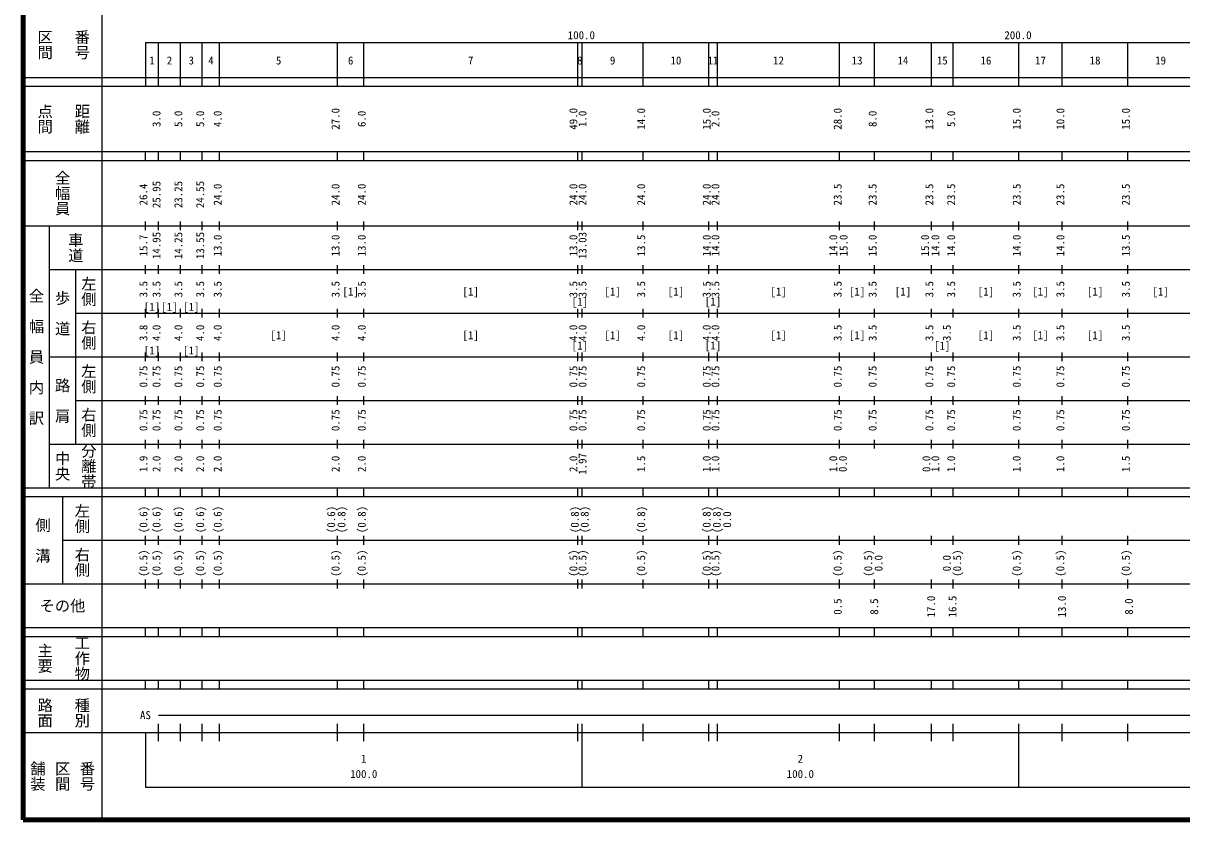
# Model space of a CAD drawing. Units: millimetres on the paper, enlarged 1000 times. Extents: x 40000 to 680000, y 20000 to 380000.
# Drawn here: x 40000 to 305368, y 20000 to 202409 of the extents above; entities that cross this region are included whole.
import ezdxf
from ezdxf.enums import TextEntityAlignment as Align

# ---------------------------------------------------------------- set-up
doc = ezdxf.new("R2010")
doc.units = ezdxf.units.MM
doc.header["$LTSCALE"] = 1000
doc.layers.add('M-TTL', color=2, linetype='Continuous', lineweight=140)
doc.layers.add('M-TTL-BAND', color=7, linetype='Continuous', lineweight=25)
doc.styles.add('@ＭＳ ゴシック', font='')
doc.styles.add('ＭＳ ゴシック', font='')
doc.styles.get('@ＭＳ ゴシック').set_extended_font_data('@MS Gothic')
doc.styles.get('ＭＳ ゴシック').set_extended_font_data('MS Gothic')

msp = doc.modelspace()

# ---------------------------------------------------------------- linework, layer by layer
at = {"layer": 'M-TTL'}
for p, q in [((40000, 380000), (40000, 20000)), ((40000, 20000), (680000, 20000))]:
    msp.add_line(p, q, dxfattribs=at)
at = {"layer": 'M-TTL-BAND'}
for p, q in [((58000, 370000), (58000, 20000)), ((68000, 198000), (579000, 198000)), ((68000, 198000), (68000, 188000)), ((71000, 188000), (71000, 198000)), ((76000, 188000), (76000, 198000)), ((81000, 188000), (81000, 198000)), ((85000, 188000), (85000, 198000)), ((112000, 188000), (112000, 198000)), ((118000, 188000), (118000, 198000)), ((167000, 188000), (167000, 198000)), ((168000, 188000), (168000, 198000)), ((182000, 188000), (182000, 198000)), ((197000, 188000), (197000, 198000)), ((199000, 188000), (199000, 198000)), ((227000, 188000), (227000, 198000)), ((235000, 188000), (235000, 198000)), ((248000, 188000), (248000, 198000)), ((253000, 188000), (253000, 198000)), ((268000, 188000), (268000, 198000)), ((278000, 188000), (278000, 198000)), ((293000, 188000), (293000, 198000)), ((40000, 190000), (579000, 190000)), ((40000, 188000), (579000, 188000)), ((40000, 173000), (579000, 173000)), ((68000, 171000), (68000, 173000)), ((71000, 171000), (71000, 173000)), ((76000, 171000), (76000, 173000)), ((81000, 171000), (81000, 173000)), ((85000, 171000), (85000, 173000)), ((112000, 171000), (112000, 173000)), ((118000, 171000), (118000, 173000)), ((167000, 171000), (167000, 173000)), ((168000, 171000), (168000, 173000)), ((182000, 171000), (182000, 173000)), ((197000, 171000), (197000, 173000)), ((199000, 171000), (199000, 173000)), ((227000, 171000), (227000, 173000)), ((235000, 171000), (235000, 173000)), ((248000, 171000), (248000, 173000)), ((253000, 171000), (253000, 173000)), ((268000, 171000), (268000, 173000)), ((278000, 171000), (278000, 173000)), ((293000, 171000), (293000, 173000)), ((40000, 171000), (579000, 171000)), ((68000, 155000), (68000, 157000)), ((71000, 155000), (71000, 157000)), ((76000, 155000), (76000, 157000)), ((81000, 155000), (81000, 157000)), ((85000, 155000), (85000, 157000)), ((112000, 155000), (112000, 157000)), ((118000, 155000), (118000, 157000)), ((167000, 155000), (167000, 157000)), ((168000, 155000), (168000, 157000)), ((182000, 155000), (182000, 157000)), ((197000, 155000), (197000, 157000)), ((199000, 155000), (199000, 157000)), ((227000, 155000), (227000, 157000)), ((235000, 155000), (235000, 157000)), ((248000, 155000), (248000, 157000)), ((253000, 155000), (253000, 157000)), ((268000, 155000), (268000, 157000)), ((278000, 155000), (278000, 157000)), ((293000, 155000), (293000, 157000)), ((40000, 156000), (579000, 156000)), ((46000, 96000), (46000, 156000)), ((46000, 146000), (579000, 146000)), ((52000, 146000), (52000, 106000)), ((68000, 145000), (68000, 147000)), ((71000, 145000), (71000, 147000)), ((76000, 145000), (76000, 147000)), ((81000, 145000), (81000, 147000)), ((85000, 145000), (85000, 147000)), ((112000, 145000), (112000, 147000)), ((118000, 145000), (118000, 147000)), ((167000, 145000), (167000, 147000)), ((168000, 145000), (168000, 147000)), ((182000, 145000), (182000, 147000)), ((197000, 145000), (197000, 147000)), ((199000, 145000), (199000, 147000)), ((227000, 145000), (227000, 147000)), ((235000, 145000), (235000, 147000)), ((248000, 145000), (248000, 147000)), ((253000, 145000), (253000, 147000)), ((268000, 145000), (268000, 147000)), ((278000, 145000), (278000, 147000)), ((293000, 145000), (293000, 147000)), ((52000, 136000), (579000, 136000)), ((68000, 135000), (68000, 137000)), ((71000, 135000), (71000, 137000)), ((76000, 135000), (76000, 137000)), ((81000, 135000), (81000, 137000)), ((85000, 135000), (85000, 137000)), ((112000, 135000), (112000, 137000)), ((118000, 135000), (118000, 137000)), ((167000, 135000), (167000, 137000)), ((168000, 135000), (168000, 137000)), ((182000, 135000), (182000, 137000)), ((197000, 135000), (197000, 137000)), ((199000, 135000), (199000, 137000)), ((227000, 135000), (227000, 137000)), ((235000, 135000), (235000, 137000)), ((248000, 135000), (248000, 137000)), ((253000, 135000), (253000, 137000)), ((268000, 135000), (268000, 137000)), ((278000, 135000), (278000, 137000)), ((293000, 135000), (293000, 137000)), ((46000, 126000), (579000, 126000)), ((68000, 125000), (68000, 127000)), ((71000, 125000), (71000, 127000)), ((76000, 125000), (76000, 127000)), ((81000, 125000), (81000, 127000)), ((85000, 125000), (85000, 127000)), ((112000, 125000), (112000, 127000)), ((118000, 125000), (118000, 127000)), ((167000, 125000), (167000, 127000)), ((168000, 125000), (168000, 127000)), ((182000, 125000), (182000, 127000)), ((197000, 125000), (197000, 127000)), ((199000, 125000), (199000, 127000)), ((227000, 125000), (227000, 127000)), ((235000, 125000), (235000, 127000)), ((248000, 125000), (248000, 127000)), ((253000, 125000), (253000, 127000)), ((268000, 125000), (268000, 127000)), ((278000, 125000), (278000, 127000)), ((293000, 125000), (293000, 127000)), ((68000, 115000), (68000, 117000)), ((71000, 115000), (71000, 117000)), ((76000, 115000), (76000, 117000)), ((81000, 115000), (81000, 117000)), ((85000, 115000), (85000, 117000)), ((112000, 115000), (112000, 117000)), ((118000, 115000), (118000, 117000)), ((167000, 115000), (167000, 117000)), ((168000, 115000), (168000, 117000)), ((182000, 115000), (182000, 117000)), ((197000, 115000), (197000, 117000)), ((199000, 115000), (199000, 117000)), ((227000, 115000), (227000, 117000)), ((235000, 115000), (235000, 117000)), ((248000, 115000), (248000, 117000)), ((253000, 115000), (253000, 117000)), ((268000, 115000), (268000, 117000)), ((278000, 115000), (278000, 117000)), ((293000, 115000), (293000, 117000)), ((52000, 116000), (579000, 116000)), ((68000, 105000), (68000, 107000)), ((71000, 105000), (71000, 107000)), ((76000, 105000), (76000, 107000)), ((81000, 105000), (81000, 107000)), ((85000, 105000), (85000, 107000)), ((112000, 105000), (112000, 107000)), ((118000, 105000), (118000, 107000)), ((167000, 105000), (167000, 107000)), ((168000, 105000), (168000, 107000)), ((182000, 105000), (182000, 107000)), ((197000, 105000), (197000, 107000)), ((199000, 105000), (199000, 107000)), ((227000, 105000), (227000, 107000)), ((235000, 105000), (235000, 107000)), ((248000, 105000), (248000, 107000)), ((253000, 105000), (253000, 107000)), ((268000, 105000), (268000, 107000)), ((278000, 105000), (278000, 107000)), ((293000, 105000), (293000, 107000)), ((46000, 106000), (579000, 106000)), ((40000, 96000), (579000, 96000)), ((68000, 94000), (68000, 96000)), ((71000, 94000), (71000, 96000)), ((76000, 94000), (76000, 96000)), ((81000, 94000), (81000, 96000)), ((85000, 94000), (85000, 96000)), ((112000, 94000), (112000, 96000)), ((118000, 94000), (118000, 96000)), ((167000, 94000), (167000, 96000)), ((168000, 94000), (168000, 96000)), ((182000, 94000), (182000, 96000)), ((197000, 94000), (197000, 96000)), ((199000, 94000), (199000, 96000)), ((227000, 94000), (227000, 96000)), ((235000, 94000), (235000, 96000)), ((248000, 94000), (248000, 96000)), ((253000, 94000), (253000, 96000)), ((268000, 94000), (268000, 96000)), ((278000, 94000), (278000, 96000)), ((293000, 94000), (293000, 96000)), ((40000, 94000), (579000, 94000)), ((49000, 94000), (49000, 74000)), ((68000, 83000), (68000, 85000)), ((71000, 83000), (71000, 85000)), ((76000, 83000), (76000, 85000)), ((81000, 83000), (81000, 85000)), ((85000, 83000), (85000, 85000)), ((112000, 83000), (112000, 85000)), ((118000, 83000), (118000, 85000)), ((167000, 83000), (167000, 85000)), ((168000, 83000), (168000, 85000)), ((182000, 83000), (182000, 85000)), ((197000, 83000), (197000, 85000)), ((199000, 83000), (199000, 85000)), ((227000, 83000), (227000, 85000)), ((235000, 83000), (235000, 85000)), ((248000, 83000), (248000, 85000)), ((253000, 83000), (253000, 85000)), ((268000, 83000), (268000, 85000)), ((278000, 83000), (278000, 85000)), ((293000, 83000), (293000, 85000)), ((49000, 84000), (579000, 84000)), ((68000, 73000), (68000, 75000)), ((71000, 73000), (71000, 75000)), ((76000, 73000), (76000, 75000)), ((81000, 73000), (81000, 75000)), ((85000, 73000), (85000, 75000)), ((112000, 73000), (112000, 75000)), ((118000, 73000), (118000, 75000)), ((167000, 73000), (167000, 75000)), ((168000, 73000), (168000, 75000)), ((182000, 73000), (182000, 75000)), ((197000, 73000), (197000, 75000)), ((199000, 73000), (199000, 75000)), ((227000, 73000), (227000, 75000)), ((235000, 73000), (235000, 75000)), ((248000, 73000), (248000, 75000)), ((253000, 73000), (253000, 75000)), ((268000, 73000), (268000, 75000)), ((278000, 73000), (278000, 75000)), ((293000, 73000), (293000, 75000)), ((40000, 74000), (579000, 74000)), ((40000, 64000), (579000, 64000)), ((68000, 62000), (68000, 64000)), ((71000, 62000), (71000, 64000)), ((76000, 62000), (76000, 64000)), ((81000, 62000), (81000, 64000)), ((85000, 62000), (85000, 64000)), ((112000, 62000), (112000, 64000)), ((118000, 62000), (118000, 64000)), ((167000, 62000), (167000, 64000)), ((168000, 62000), (168000, 64000)), ((182000, 62000), (182000, 64000)), ((197000, 62000), (197000, 64000)), ((199000, 62000), (199000, 64000)), ((227000, 62000), (227000, 64000)), ((235000, 62000), (235000, 64000)), ((248000, 62000), (248000, 64000)), ((253000, 62000), (253000, 64000)), ((268000, 62000), (268000, 64000)), ((278000, 62000), (278000, 64000)), ((293000, 62000), (293000, 64000)), ((40000, 62000), (579000, 62000)), ((40000, 52000), (579000, 52000)), ((68000, 50000), (68000, 52000)), ((71000, 50000), (71000, 52000)), ((76000, 50000), (76000, 52000)), ((81000, 50000), (81000, 52000)), ((85000, 50000), (85000, 52000)), ((112000, 50000), (112000, 52000)), ((118000, 50000), (118000, 52000)), ((167000, 50000), (167000, 52000)), ((168000, 50000), (168000, 52000)), ((182000, 50000), (182000, 52000)), ((197000, 50000), (197000, 52000)), ((199000, 50000), (199000, 52000)), ((227000, 50000), (227000, 52000)), ((235000, 50000), (235000, 52000)), ((248000, 50000), (248000, 52000)), ((253000, 50000), (253000, 52000)), ((268000, 50000), (268000, 52000)), ((278000, 50000), (278000, 52000)), ((293000, 50000), (293000, 52000)), ((40000, 50000), (579000, 50000)), ((71000, 44000), (565000, 44000)), ((40000, 40000), (579000, 40000)), ((68000, 40000), (68000, 27500)), ((71000, 38000), (71000, 42000)), ((76000, 38000), (76000, 42000)), ((81000, 38000), (81000, 42000)), ((85000, 38000), (85000, 42000)), ((112000, 38000), (112000, 42000)), ((118000, 38000), (118000, 42000)), ((167000, 38000), (167000, 42000)), ((168000, 27500), (168000, 42000)), ((182000, 38000), (182000, 42000)), ((197000, 38000), (197000, 42000)), ((199000, 38000), (199000, 42000)), ((227000, 38000), (227000, 42000)), ((235000, 38000), (235000, 42000)), ((248000, 38000), (248000, 42000)), ((253000, 38000), (253000, 42000)), ((268000, 27500), (268000, 42000)), ((278000, 38000), (278000, 42000)), ((293000, 38000), (293000, 42000)), ((68000, 27500), (579000, 27500))]:
    msp.add_line(p, q, dxfattribs=at)

# ---------------------------------------------------------------- texts
at = {"layer": 'M-TTL-BAND', "style": '@ＭＳ ゴシック'}
for s, p in [('区間', (45000, 197500)), ('番号', (53500, 197500)), ('点間', (45000, 180500)), ('距離', (53500, 180500)), ('全幅員', (49000, 163500)), ('車道', (52000, 151000)), ('左側', (55000, 141000)), ('全\u3000幅\u3000員\u3000内\u3000訳', (43000, 126000)), ('歩\u3000道', (49000, 136000)), ('右側', (55000, 131000)), ('左側', (55000, 121000)), ('路\u3000肩', (49000, 116000)), ('右側', (55000, 111000)), ('中央', (49000, 101000)), ('分離帯', (55000, 101000)), ('左側', (53500, 89000)), ('側\u3000溝', (44500, 84000)), ('右側', (53500, 79000)), ('工作物', (53500, 57000)), ('主要', (45000, 57000)), ('路面', (45000, 44500)), ('種別', (53500, 44500)), ('舗装', (43333, 30000)), ('区間', (49000, 30000)), ('番号', (54667, 30000))]:
    msp.add_text(s, height=2566, rotation=270, dxfattribs=at).set_placement(p, align=Align.MIDDLE_CENTER)
at = {"layer": 'M-TTL-BAND', "style": 'ＭＳ ゴシック'}
for s, p in [('100.0', (167844, 198195)), ('200.0', (267844, 198195)), ('1', (69500, 192405)), ('2', (73500, 192405)), ('3', (78500, 192405)), ('4', (83000, 192405)), ('5', (98500, 192405)), ('6', (115000, 192405)), ('7', (142500, 192405)), ('8', (167500, 192405)), ('9', (175000, 192405)), ('10', (189500, 192405)), ('11', (198000, 192405)), ('12', (213000, 192405)), ('13', (231000, 192405)), ('14', (241500, 192405)), ('15', (250500, 192405)), ('16', (260500, 192405)), ('17', (273000, 192405)), ('18', (285500, 192405)), ('19', (300500, 192405)), ('[1]', (115000, 139500)), ('[1]', (142500, 139500)), ('[1]', (175000, 139500)), ('[1]', (189500, 139500)), ('[1]', (213000, 139500)), ('[1]', (231000, 139500)), ('[1]', (241500, 139500)), ('[1]', (260500, 139500)), ('[1]', (273000, 139500)), ('[1]', (285500, 139500)), ('[1]', (300500, 139500)), ('[1]', (69500, 136000)), ('[1]', (73500, 136000)), ('[1]', (78500, 136000)), ('[1]', (167500, 137166)), ('[1]', (198000, 137214)), ('[1]', (98500, 129500)), ('[1]', (142500, 129500)), ('[1]', (175000, 129500)), ('[1]', (189500, 129500)), ('[1]', (213000, 129500)), ('[1]', (231000, 129500)), ('[1]', (260500, 129500)), ('[1]', (273000, 129500)), ('[1]', (285500, 129500)), ('[1]', (69500, 126000)), ('[1]', (78500, 126000)), ('[1]', (167500, 127121)), ('[1]', (198000, 127143)), ('[1]', (250500, 127094)), ('AS', (68000, 42500)), ('1', (118000, 32523)), ('2', (218000, 32523)), ('100.0', (118000, 29033)), ('100.0', (218000, 29033))]:
    msp.add_text(s, height=1833, dxfattribs=at).set_placement(p, align=Align.BOTTOM_CENTER)
for s, p in [('3.0', (72000, 180500)), ('5.0', (77000, 180500)), ('5.0', (82000, 180500)), ('4.0', (86000, 180500)), ('27.0', (113000, 180500)), ('6.0', (119000, 180500)), ('49.0', (167471, 180500)), ('1.0', (169567, 180500)), ('14.0', (183000, 180500)), ('15.0', (198000, 180500)), ('2.0', (200000, 180500)), ('28.0', (228000, 180500)), ('8.0', (236000, 180500)), ('13.0', (249000, 180500)), ('5.0', (254000, 180500)), ('15.0', (269000, 180500)), ('10.0', (279000, 180500)), ('15.0', (294000, 180500)), ('26.4', (69000, 163174)), ('25.95', (72000, 163174)), ('23.25', (77000, 163174)), ('24.55', (82000, 163174)), ('24.0', (86000, 163174)), ('24.0', (113000, 163174)), ('24.0', (119000, 163174)), ('24.0', (167471, 163174)), ('24.0', (169567, 163174)), ('24.0', (183000, 163174)), ('24.0', (198000, 163174)), ('24.0', (200000, 163174)), ('23.5', (228000, 163174)), ('23.5', (236000, 163174)), ('23.5', (249000, 163174)), ('23.5', (254000, 163174)), ('23.5', (269000, 163174)), ('23.5', (279000, 163174)), ('23.5', (294000, 163174)), ('14.95', (72000, 151500)), ('14.25', (77000, 151500)), ('13.55', (82000, 151500)), ('13.03', (169567, 151500)), ('15.7', (69000, 151500)), ('13.0', (86000, 151500)), ('13.0', (113000, 151500)), ('13.0', (119000, 151500)), ('13.0', (167471, 151500)), ('13.5', (183000, 151500)), ('14.0', (198000, 151500)), ('14.0', (200000, 151500)), ('14.0', (227000, 151500)), ('15.0', (229370, 151500)), ('15.0', (236000, 151500)), ('15.0', (248000, 151500)), ('14.0', (250370, 151500)), ('14.0', (254000, 151500)), ('14.0', (269000, 151500)), ('14.0', (279000, 151500)), ('13.5', (294000, 151500)), ('3.5', (69000, 141500)), ('3.5', (72000, 141500)), ('3.5', (77000, 141500)), ('3.5', (82000, 141500)), ('3.5', (86000, 141500)), ('3.5', (113000, 141500)), ('3.5', (119000, 141500)), ('3.5', (167471, 141500)), ('3.5', (169567, 141500)), ('3.5', (183000, 141500)), ('3.5', (198000, 141500)), ('3.5', (200000, 141500)), ('3.5', (228000, 141500)), ('3.5', (236000, 141500)), ('3.5', (249000, 141500)), ('3.5', (254000, 141500)), ('3.5', (269000, 141500)), ('3.5', (279000, 141500)), ('3.5', (294000, 141500)), ('3.8', (69000, 131500)), ('4.0', (72000, 131500)), ('4.0', (77000, 131500)), ('4.0', (82000, 131500)), ('4.0', (86000, 131500)), ('4.0', (113000, 131500)), ('4.0', (119000, 131500)), ('4.0', (167471, 131500)), ('4.0', (169567, 131500)), ('4.0', (183000, 131500)), ('4.0', (198000, 131500)), ('4.0', (200000, 131500)), ('3.5', (228000, 131500)), ('3.5', (236000, 131500)), ('3.5', (249000, 131500)), ('3.5', (253000, 131500)), ('3.5', (269000, 131500)), ('3.5', (279000, 131500)), ('3.5', (294000, 131500)), ('0.75', (69000, 121500)), ('0.75', (72000, 121500)), ('0.75', (77000, 121500)), ('0.75', (82000, 121500)), ('0.75', (86000, 121500)), ('0.75', (113000, 121500)), ('0.75', (119000, 121500)), ('0.75', (167471, 121500)), ('0.75', (169567, 121500)), ('0.75', (183000, 121500)), ('0.75', (198000, 121500)), ('0.75', (200000, 121500)), ('0.75', (228000, 121500)), ('0.75', (236000, 121500)), ('0.75', (249000, 121500)), ('0.75', (254000, 121500)), ('0.75', (269000, 121500)), ('0.75', (279000, 121500)), ('0.75', (294000, 121500)), ('0.75', (69000, 111500)), ('0.75', (72000, 111500)), ('0.75', (77000, 111500)), ('0.75', (82000, 111500)), ('0.75', (86000, 111500)), ('0.75', (113000, 111500)), ('0.75', (119000, 111500)), ('0.75', (167471, 111500)), ('0.75', (169567, 111500)), ('0.75', (183000, 111500)), ('0.75', (198000, 111500)), ('0.75', (200000, 111500)), ('0.75', (228000, 111500)), ('0.75', (236000, 111500)), ('0.75', (249000, 111500)), ('0.75', (254000, 111500)), ('0.75', (269000, 111500)), ('0.75', (279000, 111500)), ('0.75', (294000, 111500)), ('1.97', (169567, 101500)), ('1.9', (69000, 101500)), ('2.0', (72000, 101500)), ('2.0', (77000, 101500)), ('2.0', (82000, 101500)), ('2.0', (86000, 101500)), ('2.0', (113000, 101500)), ('2.0', (119000, 101500)), ('2.0', (167471, 101500)), ('1.5', (183000, 101500)), ('1.0', (198000, 101500)), ('1.0', (200000, 101500)), ('1.0', (227000, 101500)), ('0.0', (229181, 101500)), ('0.0', (248318, 101500)), ('1.0', (250370, 101500)), ('1.0', (254000, 101500)), ('1.0', (269000, 101500)), ('1.0', (279000, 101500)), ('1.5', (294000, 101500)), ('(0.6)', (69000, 88764)), ('(0.6)', (72000, 88764)), ('(0.6)', (77000, 88764)), ('(0.6)', (82000, 88764)), ('(0.6)', (86000, 88764)), ('(0.6)', (112000, 88764)), ('(0.8)', (114370, 88764)), ('(0.8)', (119000, 88764)), ('(0.8)', (167797, 88764)), ('(0.8)', (170059, 88764)), ('(0.8)', (183000, 88764)), ('(0.8)', (198000, 88764)), ('(0.8)', (200312, 88764)), ('0.0', (202682, 88764)), ('(0.5)', (69000, 78764)), ('(0.5)', (72000, 78764)), ('(0.5)', (77000, 78764)), ('(0.5)', (82000, 78764)), ('(0.5)', (86000, 78764)), ('(0.5)', (113000, 78764)), ('(0.5)', (119000, 78764)), ('(0.5)', (167471, 78764)), ('(0.5)', (169567, 78764)), ('(0.5)', (183000, 78764)), ('(0.5)', (198000, 78764)), ('(0.5)', (200000, 78764)), ('(0.5)', (228000, 78764)), ('(0.5)', (235000, 78764)), ('0.0', (237370, 78764)), ('0.0', (253000, 78764)), ('(0.5)', (255370, 78764)), ('(0.5)', (269000, 78764)), ('(0.5)', (279000, 78764)), ('(0.5)', (294000, 78764)), ('0.5', (228000, 68827)), ('8.5', (236368, 68827)), ('17.0', (249404, 68827)), ('16.5', (254298, 68827)), ('13.0', (279369, 68827)), ('8.0', (294706, 68827))]:
    msp.add_text(s, height=1833, rotation=90, dxfattribs=at).set_placement(p, align=Align.BOTTOM_CENTER)
msp.add_text('その他', height=2566, dxfattribs=at).set_placement((49000, 69000), align=Align.MIDDLE_CENTER)

doc.saveas('drawing.dxf')
